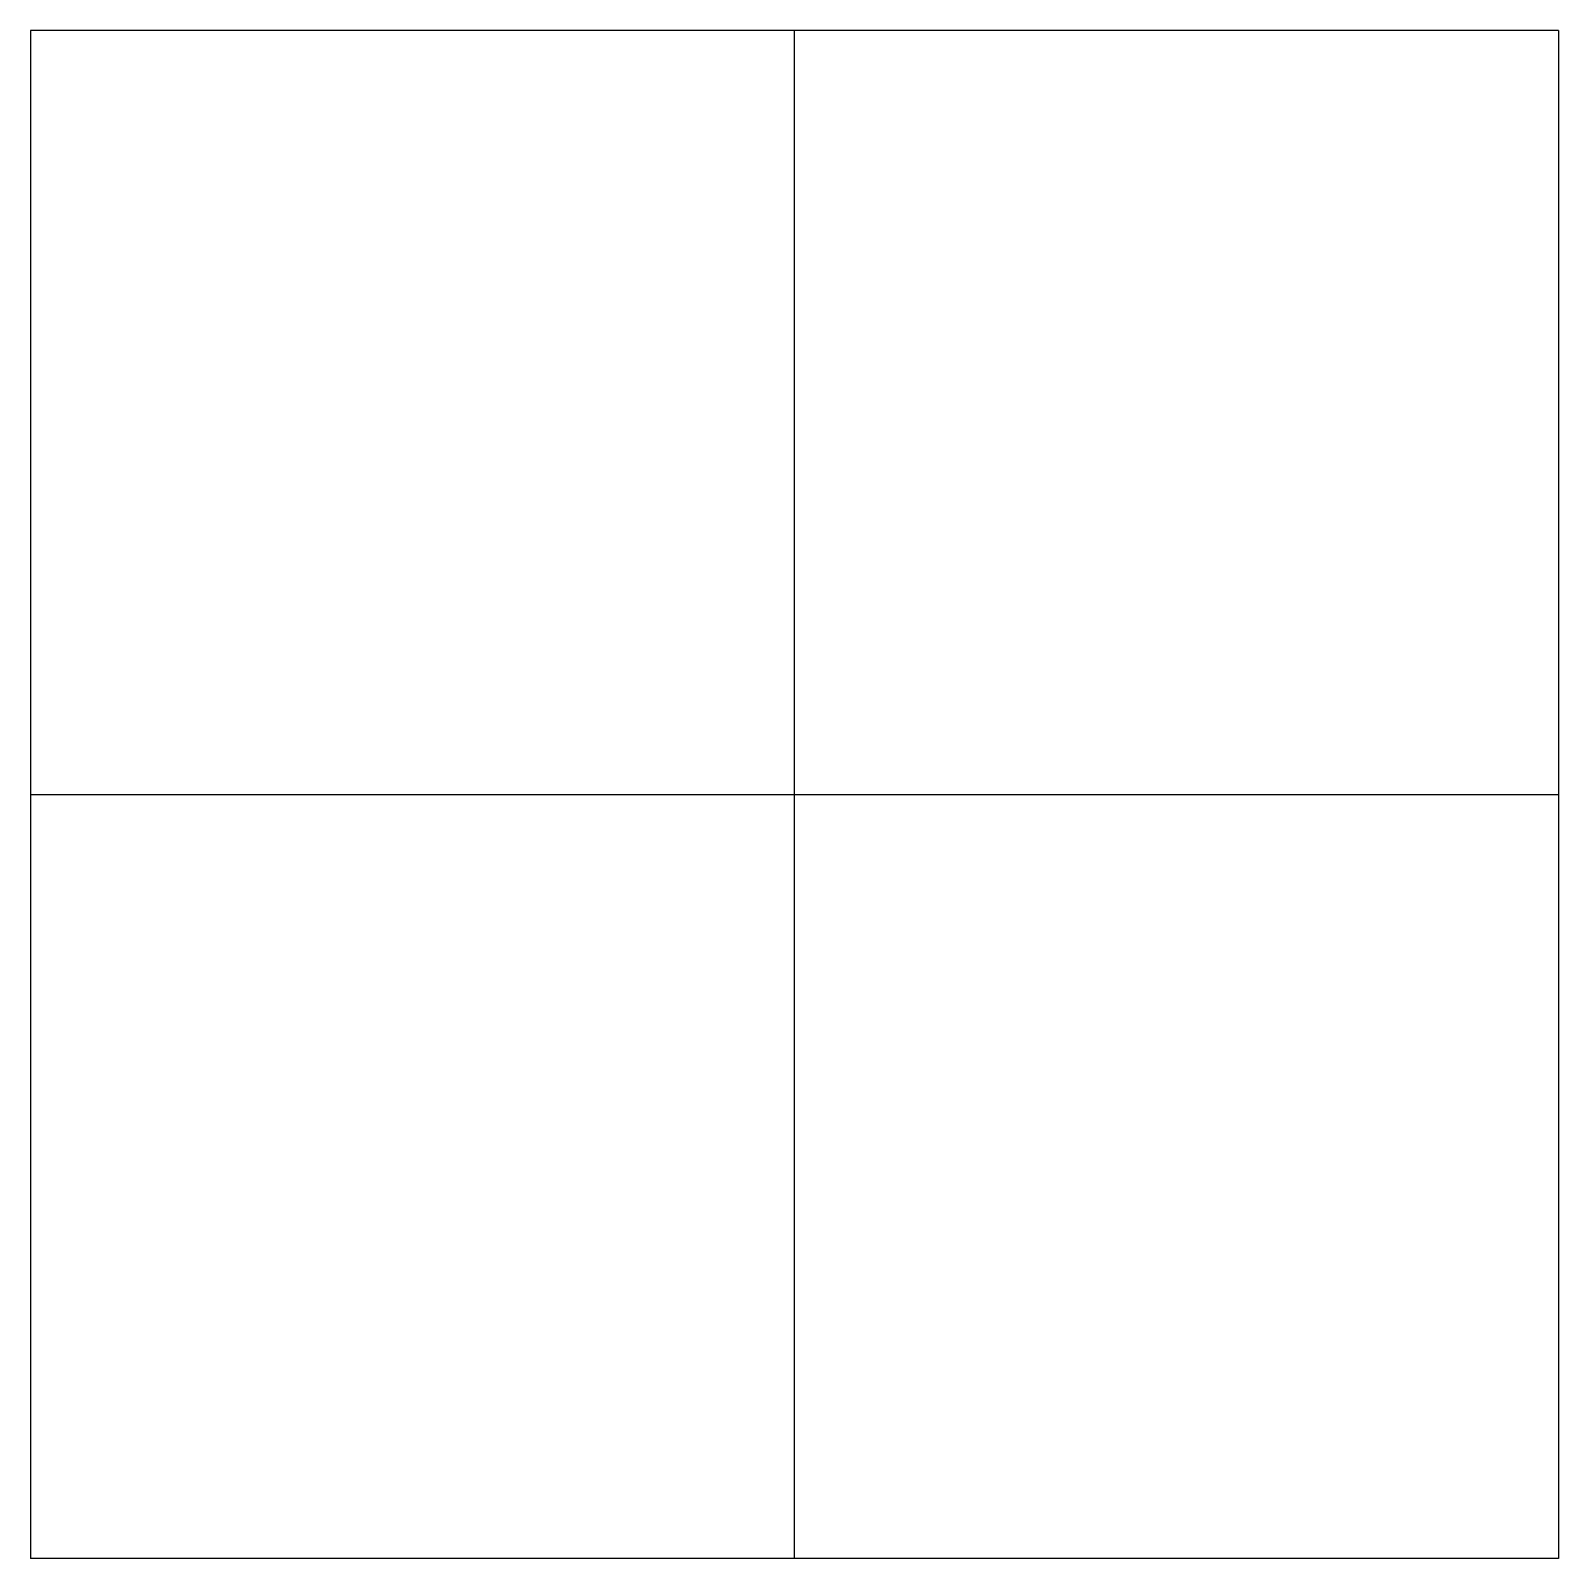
# Model space of a CAD drawing. Header units: millimetres. Extents: x 254.8 to 334.8, y 493.1 to 573.1.
import ezdxf

# ---------------------------------------------------------------- set-up
doc = ezdxf.new("R2010")
doc.units = ezdxf.units.MM
doc.layers.add('Слой1', color=215, linetype='Continuous')

msp = doc.modelspace()

# ---------------------------------------------------------------- linework, layer by layer
at = {"layer": 'Слой1', "extrusion": (1, 0, 0)}
for centre, radius, start, end in [((533.13, -11.667, 254.776), 41.667, 16.2602, 90), ((533.13, 75.962, 294.776), 61.223, 270, 310.79484), ((533.13, -11.667, 334.776), 41.667, 16.2602, 163.7398), ((533.13, -11.667, 254.776), 41.667, 90, 163.7398), ((533.13, 75.962, 294.776), 61.223, 229.20516, 270)]:
    msp.add_arc(centre, radius, start, end, dxfattribs=at)
at = {"layer": 'Слой1', "extrusion": (0, -1, 0)}
for centre, start, end in [((294.776, -12.208, -573.13), 16.97229, 163.02771), ((294.776, -12.208, -493.13), 90, 163.02771), ((294.776, -12.208, -493.13), 16.97229, 90)]:
    msp.add_arc(centre, 41.821, start, end, dxfattribs=at)
at = {"layer": 'Слой1', "extrusion": (-2.22045e-16, -1, 0)}
for start, end in [(228.23528, 270), (270, 311.76472)]:
    msp.add_arc((294.776, 74.793, -533.13), 60.053, start, end, dxfattribs=at)

doc.saveas('drawing.dxf')
